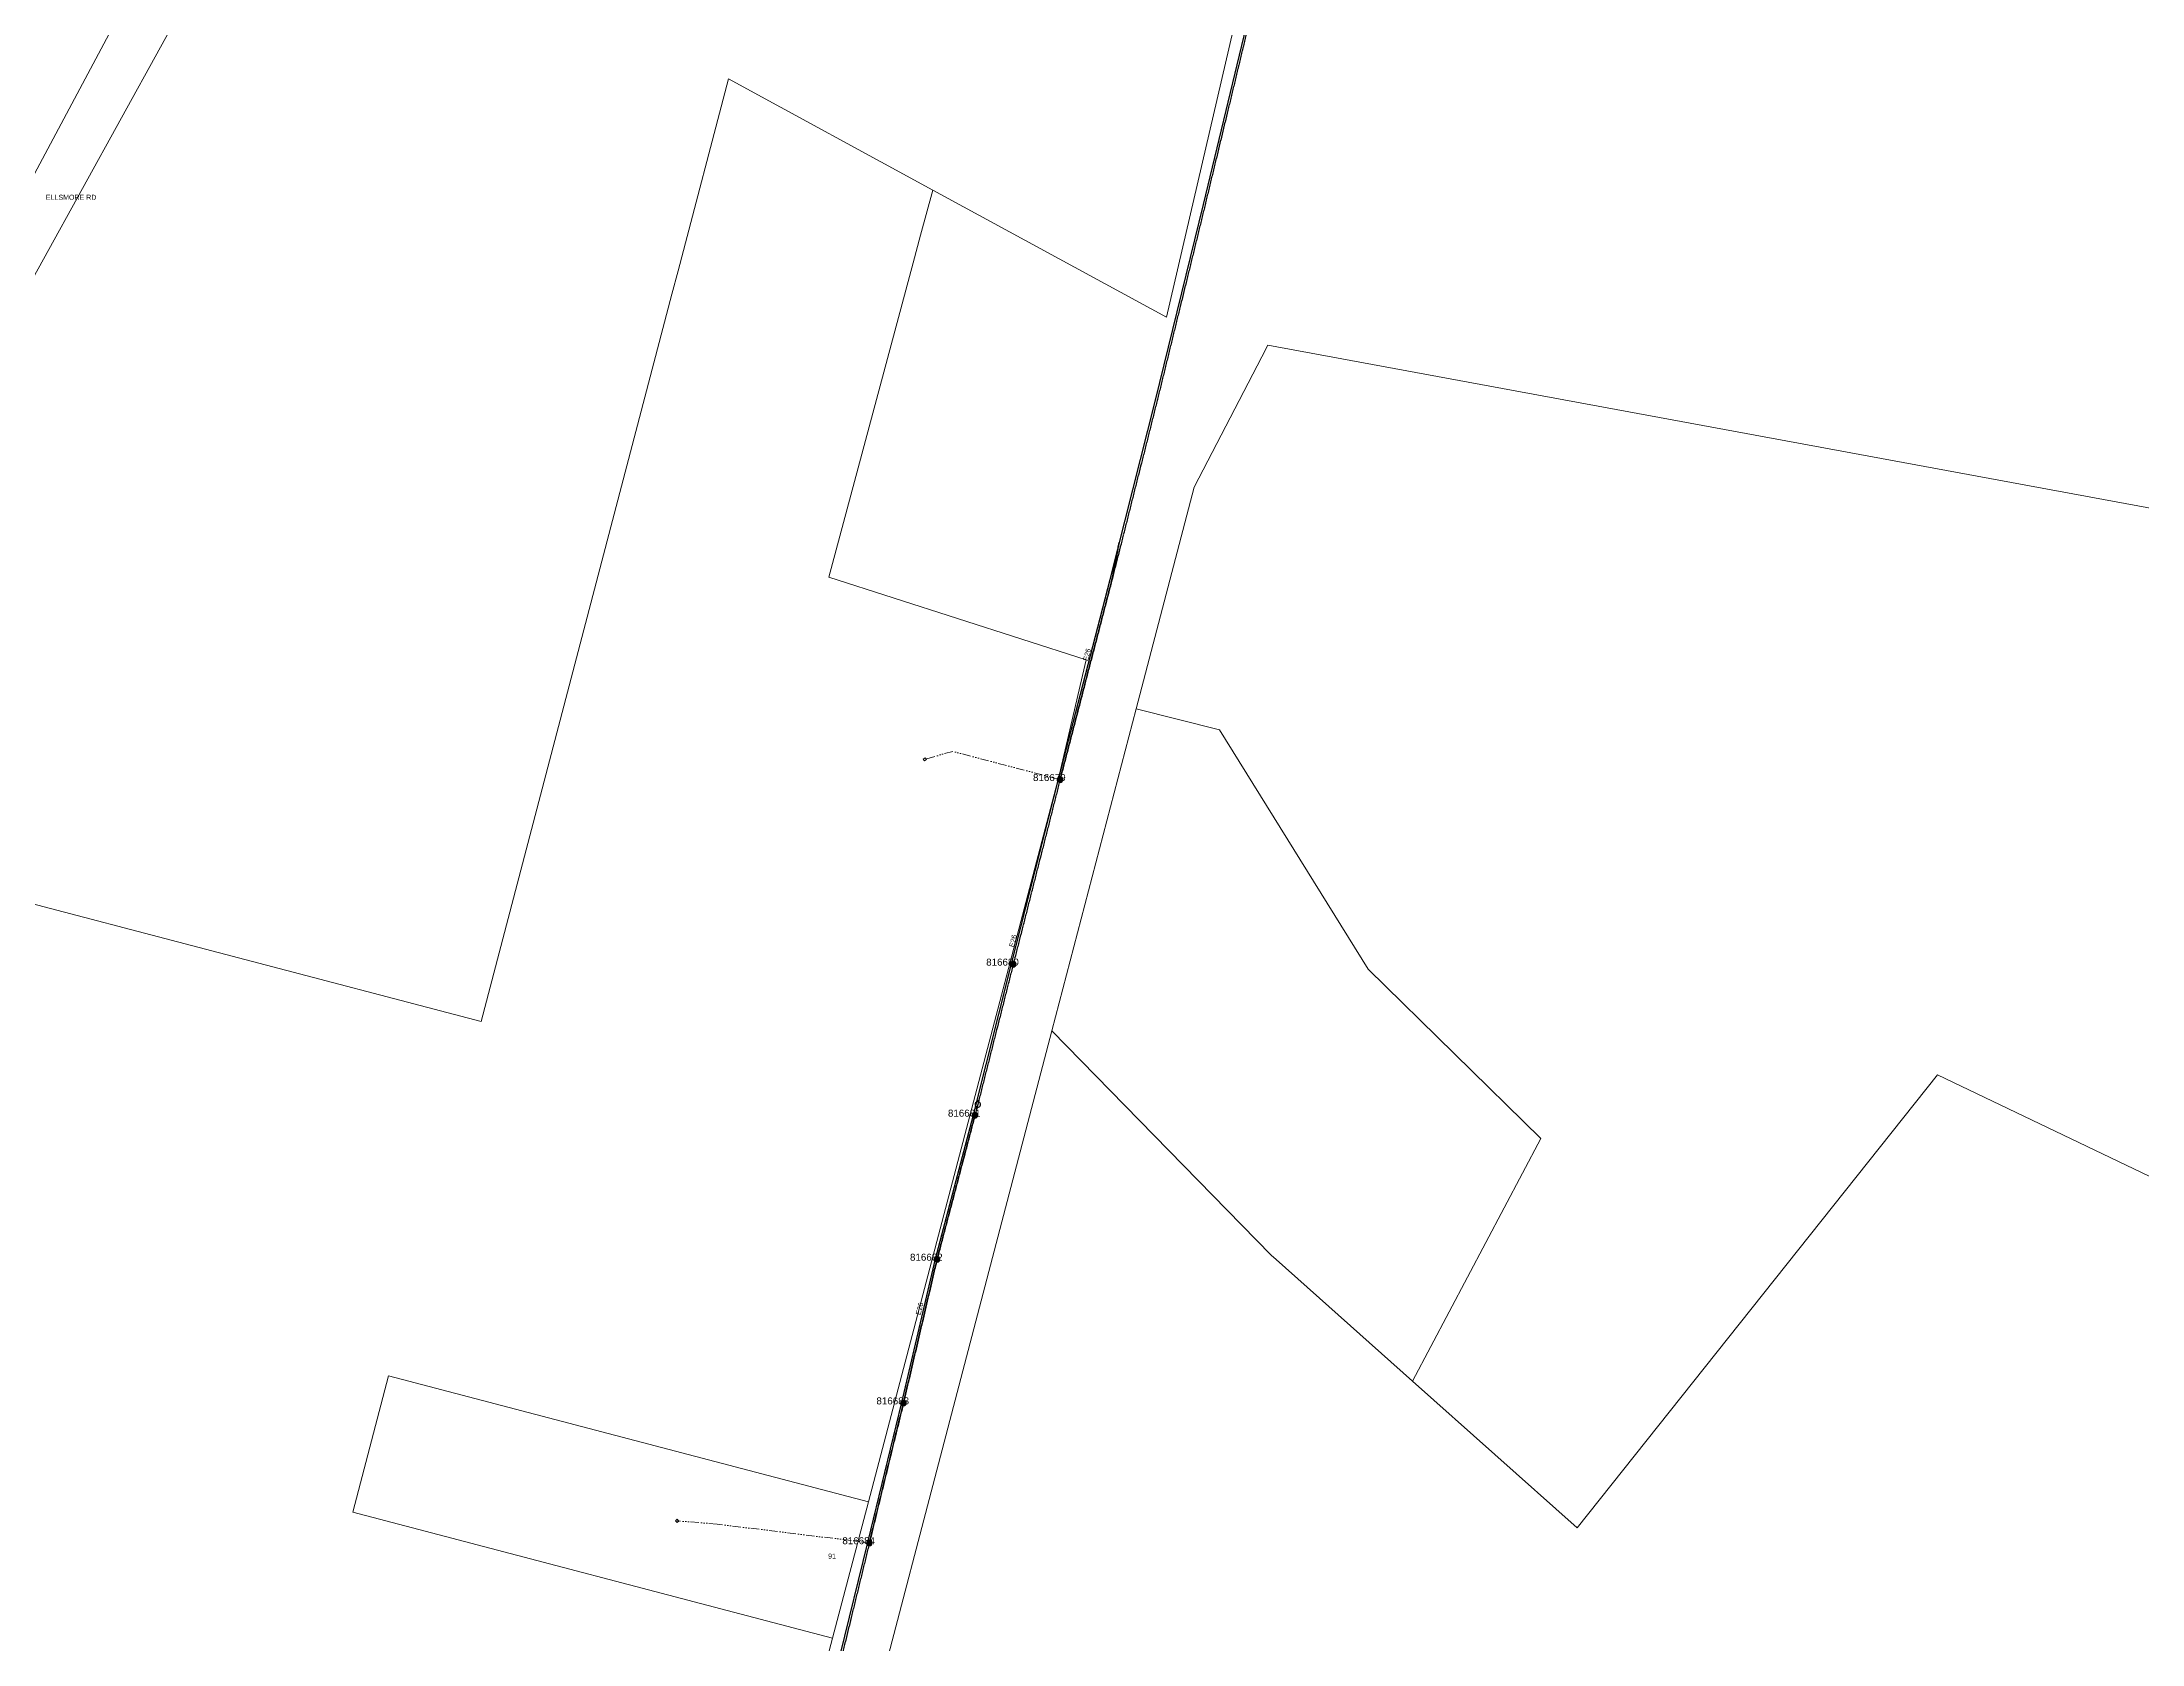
# Model space of a CAD drawing. Header units: metres. Extents: x 250871 to 255994, y 6164531 to 6169422.
# Drawn here: x 253537 to 254286, y 6167371 to 6167943 of the extents above; entities that cross this region are included whole.
import ezdxf
from ezdxf.enums import TextEntityAlignment as Align

# ---------------------------------------------------------------- set-up
doc = ezdxf.new("R2010")
doc.units = ezdxf.units.M
doc.linetypes.add('Cable Exist OH', pattern=[1, 1, 0])
doc.linetypes.add('PHANTOMX2', pattern=[6.6, 3, -0.75, 0.2, -0.75, 0.2, -0.75, 0.2, -0.75])
doc.layers.get('0').update_dxf_attribs({"color": 6})
for name, color, linetype, lineweight in [('Cadastre Land Parcels_SP_EXT', 118, 'Continuous', 15), ('Cadastre Road Names_SP_HV_LV_SL_EXT', 211, 'Continuous', 15), ('Mains_HV_EXT', 13, 'Continuous', 25), ('Mains_LV_EXT', 163, 'Continuous', 25), ('Mains_TR_EXT', 211, 'Continuous', 25), ('Services_SP_EXT', 42, 'PHANTOMX2', 20)]:
    doc.layers.add(name, color=color, linetype=linetype, lineweight=lineweight)
doc.layers.add('Equip_SP_LV_EXT', color=7, linetype='Continuous')
doc.layers.add('SupportsOH_SP_TR_HV_LV_SL_EXT', color=7, linetype='Continuous')
doc.styles.add('POLE_LABEL', font='arial.ttf', dxfattribs={"height": 2})
doc.styles.get("Standard").update_dxf_attribs({"font": 'arial.ttf'})
doc.linetypes.add('Cable E OH', pattern='A,8,-0.01,["E",Standard,S=1.5,R=30,X=0,Y=-0.9],0', length=8.01)

# ---------------------------------------------------------------- blocks, each defined once
blk = doc.blocks.new('LV_OH_LINKS_OPEN_EXT')
for p, q in [((-0.17, 4.97), (-0.17, 5.46)), ((-0.17, 3), (-0.17, 2.5)), ((0.17, 4.97), (0.17, 5.46)), ((0.17, 3), (0.17, 2.5))]:
    blk.add_line(p, q)
blk.add_lwpolyline([(0, 2.99, 1), (0, 4.98, 1)], format="xyb", close=True)
at = {"flags": 9}
for tag, p in [('ACTUAL_STATUS', (0, 0)), ('CONSTRUCTED_VOLTAGE', (0, -0.2)), ('OPERATING_VOLTAGE', (0, -0.6)), ('ORIENTATION', (0, -0.8)), ('OWNED_BY', (0, -1)), ('STATE', (0, -1.2)), ('SWITCH_TYPE', (0, -1.4)), ('NO_PHASES', (0, -0.4)), ('USAGE', (0, -1.6)), ('LEGEND', (0, -1.8)), ('NOTES', (0, -2))]:
    blk.add_attdef(tag, text='', height=0.2, dxfattribs=at).set_placement(p, align=Align.MIDDLE_LEFT)
at = {"flags": 1}
blk.add_attdef('Z', (0, 0), '', height=0.2, dxfattribs=at)
blk = doc.blocks.new('CCP_EXT')
blk.add_wipeout([(0, 0.57), (0.57, 0), (0, -0.57), (-0.57, 0)])
blk.add_lwpolyline([(-0.57, 0), (0, 0.57), (0.57, 0), (0, -0.57), (-0.57, 0)])
at = {"flags": 1}
blk.add_attdef('Z', (0, 0), '', height=0.2, dxfattribs=at)
at = {"flags": 9}
for tag, p in [('CCP_TYPE', (0, 0)), ('CONSTRUCTED_VOLTAGE', (0, -0.2)), ('OPERATING_VOLTAGE', (0, -0.6)), ('ORIENTATION', (0, -0.8)), ('OWNED_BY', (0, -1)), ('STATE', (0, -1.8)), ('NO_PHASES', (0, -0.4)), ('USAGE', (0, -1.2)), ('LEGEND', (0, -1.4)), ('LIFE_SUPPORT', (0, -1.6)), ('NOTES', (0, -2))]:
    blk.add_attdef(tag, text='', height=0.2, dxfattribs=at).set_placement(p, align=Align.MIDDLE_LEFT)
blk = doc.blocks.new('POLE_EXT')
blk.add_hatch(color=256).paths.add_polyline_path([(-1, 0, 1), (1, 0, 1)])
blk.add_lwpolyline([(-1, 0, 1), (1, 0, 1)], format="xyb", close=True)
at = {"flags": 8}
blk.add_attdef('pNumber', text='', height=2, dxfattribs=at).set_placement((2.5, 2.5), align=Align.MIDDLE_CENTER)
at = {"style": 'POLE_LABEL', "flags": 9}
for tag, p in [('STRUCTURE_PLANT_NUMBER', (1.35, 0.03)), ('STREET_CODE', (1.35, -0.2))]:
    blk.add_attdef(tag, text='', height=0.2, dxfattribs=at).set_placement(p, align=Align.MIDDLE_LEFT)
at = {"flags": 1}
blk.add_attdef('Z', (1.35, -7.33), '', height=0.2, dxfattribs=at)
at = {"flags": 9}
for tag, p in [('OWNED_BY', (1.35, -0.4)), ('SPECIAL_USE', (1.35, -0.8)), ('STATE', (1.35, -1)), ('cLV', (1.35, -1.4)), ('hDepth', (1.35, -1.6)), ('hDia', (1.35, -1.8)), ('cHV', (1.35, -2)), ('cLinedev', (1.35, -3.4)), ('pExisting', (1.35, -3.8)), ('pFooting', (1.35, -4.4)), ('pNew', (1.35, -4.6)), ('pRelocate', (1.35, -5)), ('pRemove', (1.35, -5.2)), ('pReplace', (1.35, -5.4)), ('pStay', (1.35, -5.6)), ('pType', (1.35, -5.8)), ('cspan', (1.35, -6)), ('STREETNAME', (1.35, -6.2)), ('SUBURB', (1.35, -6.4)), ('OPERATED_BY', (1.36, -7.01)), ('PARENT', (1.35, -0.6)), ('USAGE', (1.35, -1.2)), ('LBRACKET', (1.35, -2.2)), ('LExisting', (1.35, -2.4)), ('LANTNUMBER', (1.35, -2.6)), ('LOther', (1.35, -2.8)), ('LRemove', (1.35, -3)), ('LEGEND', (1.35, -3.2)), ('LOCATION', (1.35, -3.6)), ('PFNUMBER', (1.35, -4)), ('NEWPFNUMBER', (1.35, -4.2)), ('NOTES', (1.35, -6.6)), ('MAINTAINED_BY', (1.36, -6.81))]:
    blk.add_attdef(tag, text='', height=0.2, dxfattribs=at).set_placement(p, align=Align.MIDDLE_LEFT)

msp = doc.modelspace()

# ---------------------------------------------------------------- linework, layer by layer
at = {"layer": 'Cadastre Land Parcels_SP_EXT', "linetype": 'Continuous'}
for points in [[(252096.97, 6168092.791), (252409.249, 6167922.381), (252580.616, 6167827.112), (252585.115, 6167824.611), (252658.177, 6167783.295), (252743.626, 6167734.974), (253011.797, 6167580.117), (253282.393, 6167425.848), (253429.813, 6167700.594), (253595.994, 6168012.187)], [(253620.767, 6168016.804), (253523.33, 6167840.076), (253463.564, 6167730.922), (253426.631, 6167663.238), (253693.429, 6167593.208), (253761.558, 6167852.849), (253763.747, 6167861.194), (253781.714, 6167929.667), (253854.628, 6167890.008), (253938.093, 6167844.611), (253961.957, 6167947.106)], [(253522.718, 6167216.335), (253550.961, 6167208.953), (253590.693, 6167360.269), (253645.434, 6167345.9), (253801.019, 6167305.061), (253818.904, 6167373.178), (253647.582, 6167418.166), (253660.357, 6167466.817), (253831.679, 6167421.83), (253899.745, 6167681.054), (253899.745, 6167681.054), (253909.418, 6167722.31), (253817.529, 6167751.878), (253847.639, 6167863.985), (253850.297, 6167873.881), (253854.628, 6167890.008), (253781.714, 6167929.667), (253763.747, 6167861.194), (253761.558, 6167852.849), (253693.429, 6167593.208), (253426.631, 6167663.238)], [(254564.485, 6167725.699), (253974.317, 6167834.611), (253972.176, 6167830.491), (253948.032, 6167784.019), (253927.297, 6167704.83), (253957.009, 6167697.38), (254010.071, 6167611.907), (254071.772, 6167551.47), (254025.959, 6167464.896), (254084.7, 6167412.568), (254213.374, 6167574.263), (254723.771, 6167329.803)]]:
    msp.add_lwpolyline(points, dxfattribs=at)
for points in [[(254071.772, 6167551.47), (254010.071, 6167611.907), (253957.009, 6167697.38), (253927.297, 6167704.83), (253897.223, 6167589.941), (253975.414, 6167509.913), (253977.213, 6167508.31), (254025.959, 6167464.896), (254071.772, 6167551.47)], [(254025.959, 6167464.896), (253977.213, 6167508.31), (253975.414, 6167509.913), (253897.223, 6167589.941), (253796.433, 6167204.967), (253794, 6167145.598), (253856.868, 6167129.138), (253947.209, 6167105.486), (254027.482, 6167084.47), (254106.709, 6167063.728), (254185.235, 6167043.169), (254259.576, 6167023.705), (254343.946, 6167001.617), (254515.008, 6166956.831), (254535.408, 6166959.093), (254719.316, 6167112.114), (254814.805, 6167179.213), (254866.071, 6167214.178), (254723.771, 6167329.803), (254213.374, 6167574.263), (254084.7, 6167412.568), (254025.959, 6167464.896)], [(253831.679, 6167421.83), (253660.357, 6167466.817), (253647.582, 6167418.166), (253818.904, 6167373.178), (253831.679, 6167421.83)]]:
    msp.add_lwpolyline(points, close=True, dxfattribs=at)
at = {"layer": 'Mains_LV_EXT', "linetype": 'Cable Exist OH'}
for points in [[(253900.106, 6167679.587), (253918.612, 6167750.81), (253921.185, 6167764.169)], [(253900.106, 6167679.587), (253883.382, 6167613.703), (253869.737, 6167559.794)], [(253832.041, 6167407.191), (253844.202, 6167457.092), (253856.191, 6167508.378), (253869.737, 6167559.794)], [(253832.041, 6167407.191), (253822.216, 6167366.941)]]:
    msp.add_lwpolyline(points, dxfattribs=at)

# ---------------------------------------------------------------- block references
at = {"layer": 'Equip_SP_LV_EXT', "rotation": 345.5263927119412}
msp.add_blockref('LV_OH_LINKS_OPEN_EXT', (253869.737, 6167559.794), dxfattribs=at)
at = {"layer": 'SupportsOH_SP_TR_HV_LV_SL_EXT'}
ref = msp.add_blockref('POLE_EXT', (253900.106, 6167679.586), dxfattribs=at)
ref.add_attrib('ASSET_NUM', '816679', dxfattribs={"layer": '0', "height": 2.5, "style": 'POLE_LABEL'}).set_placement((253902.106, 6167680.336), align=Align.MIDDLE_RIGHT)
ref = msp.add_blockref('POLE_EXT', (253883.382, 6167613.703), dxfattribs=at)
ref.add_attrib('ASSET_NUM', '816680', dxfattribs={"layer": '0', "height": 2.5, "style": 'POLE_LABEL'}).set_placement((253885.382, 6167614.453), align=Align.MIDDLE_RIGHT)
ref = msp.add_blockref('POLE_EXT', (253869.737, 6167559.794), dxfattribs=at)
ref.add_attrib('ASSET_NUM', '816681', dxfattribs={"layer": '0', "height": 2.5, "style": 'POLE_LABEL'}).set_placement((253871.737, 6167560.544), align=Align.MIDDLE_RIGHT)
ref = msp.add_blockref('POLE_EXT', (253856.191, 6167508.378), dxfattribs=at)
ref.add_attrib('ASSET_NUM', '816682', dxfattribs={"layer": '0', "height": 2.5, "style": 'POLE_LABEL'}).set_placement((253858.191, 6167509.128), align=Align.MIDDLE_RIGHT)
ref = msp.add_blockref('POLE_EXT', (253844.202, 6167457.092), dxfattribs=at)
ref.add_attrib('ASSET_NUM', '816683', dxfattribs={"layer": '0', "height": 2.5, "style": 'POLE_LABEL'}).set_placement((253846.202, 6167457.842), align=Align.MIDDLE_RIGHT)
ref = msp.add_blockref('POLE_EXT', (253832.041, 6167407.191), dxfattribs=at)
ref.add_attrib('ASSET_NUM', '816684', dxfattribs={"layer": '0', "height": 2.5, "style": 'POLE_LABEL'}).set_placement((253834.041, 6167407.941), align=Align.MIDDLE_RIGHT)

# ---------------------------------------------------------------- texts
at = {"layer": 'Cadastre Land Parcels_SP_EXT'}
msp.add_text('91', height=1.8, dxfattribs=at).set_placement((253817.316, 6167401.542))
at = {"layer": 'Cadastre Road Names_SP_HV_LV_SL_EXT'}
msp.add_text('ELLSMORE RD', height=1.8, dxfattribs=at).set_placement((253538.069, 6167886.546))
at = {"layer": 'Mains_LV_EXT'}
for rotation, p in [(75.434909, (253910.028, 6167721.807)), (75.75717, (253883.619, 6167619.641)), (76.843053, (253850.302, 6167488.367))]:
    msp.add_text('E26', height=1.8, rotation=rotation, dxfattribs=at).set_placement(p)

# ---------------------------------------------------------------- next in the draw order: block references
at = {"layer": 'Services_SP_EXT'}
for p, rotation in [((253851.822, 6167686.855), 171.7007398904188), ((253763.399, 6167415.003), 176.0218788404337)]:
    msp.add_blockref('CCP_EXT', p, dxfattribs=dict(at, rotation=rotation))

# ---------------------------------------------------------------- next in the draw order: linework, layer by layer
at = {"layer": 'Mains_HV_EXT', "linetype": 'Cable E OH'}
msp.add_lwpolyline([(253761.464, 6167010.197), (253762.054, 6167065.841), (253763.467, 6167119.966), (253772.659, 6167183.362), (253785.497, 6167229.884), (253796.88, 6167274.864), (253809.086, 6167320.052), (253821.635, 6167367.09), (253831.458, 6167407.333), (253843.619, 6167457.232), (253855.608, 6167508.523), (253869.156, 6167559.944), (253882.801, 6167613.85), (253899.525, 6167679.736), (253918.031, 6167750.959), (253934.189, 6167815.026), (253951.294, 6167884.884), (253968.174, 6167954.977), (253985.438, 6168020.709), (254001.959, 6168086.053), (254010.589, 6168118.848)], dxfattribs=at)
at = {"layer": 'Mains_HV_EXT', "linetype": 'Cable Exist OH'}
msp.add_lwpolyline([(253921.185, 6167764.169), (253918.612, 6167750.81), (253900.106, 6167679.587), (253883.382, 6167613.703), (253869.737, 6167559.794), (253856.191, 6167508.378), (253844.202, 6167457.092), (253832.041, 6167407.191), (253822.216, 6167366.941), (253809.665, 6167319.896), (253797.46, 6167274.712), (253786.077, 6167229.731)], dxfattribs=at)
at = {"layer": 'Mains_TR_EXT', "linetype": 'Cable Exist OH'}
msp.add_lwpolyline([(254011.17, 6168118.699), (254002.54, 6168085.903), (253986.019, 6168020.559), (253968.756, 6167954.831), (253951.877, 6167884.743), (253934.772, 6167814.881), (253918.612, 6167750.81), (253900.106, 6167679.587), (253883.382, 6167613.703), (253869.737, 6167559.794), (253856.191, 6167508.378), (253844.202, 6167457.092), (253832.041, 6167407.191), (253822.216, 6167366.941), (253809.665, 6167319.896), (253797.46, 6167274.712), (253786.077, 6167229.731), (253773.247, 6167183.238), (253764.066, 6167119.914), (253762.654, 6167065.83), (253762.065, 6167010.333)], dxfattribs=at)
at = {"layer": 'Services_SP_EXT'}
for points in [[(253900.106, 6167679.586), (253861.769, 6167689.672), (253851.822, 6167686.855)], [(253832.041, 6167407.191), (253777.725, 6167413.856), (253763.399, 6167415.003)]]:
    msp.add_lwpolyline(points, dxfattribs=at)

doc.saveas('drawing.dxf')
